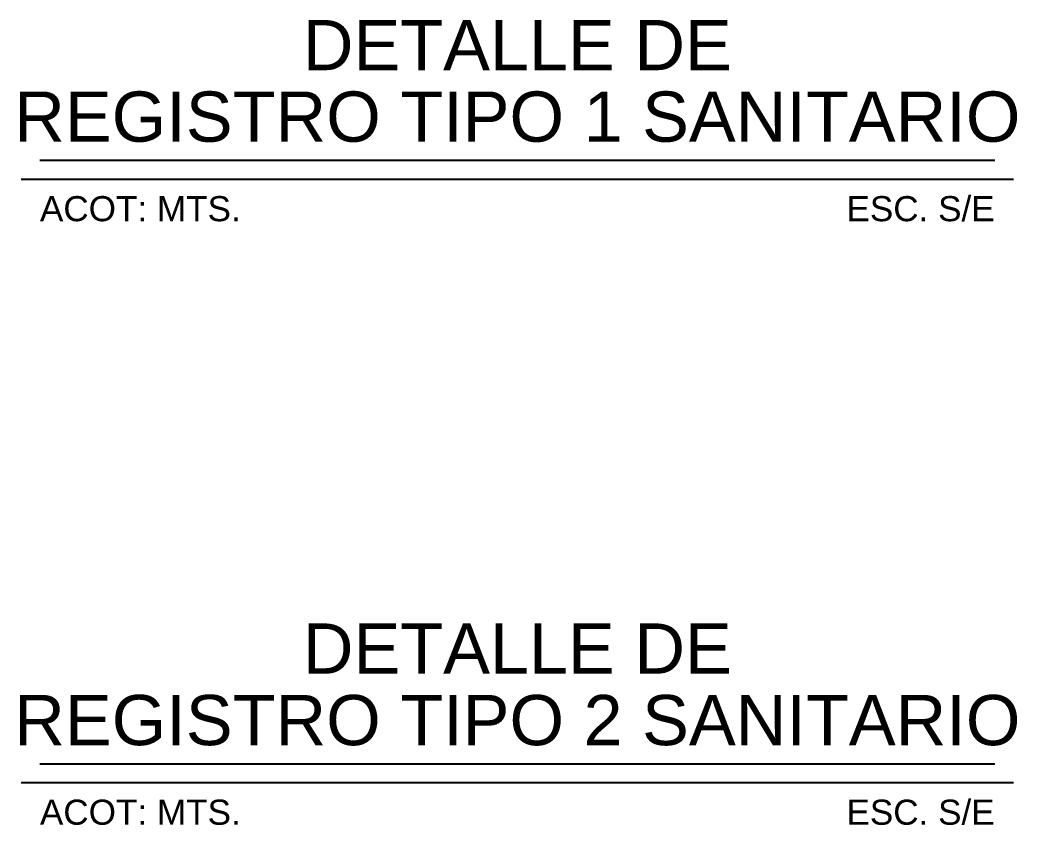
# Model space of a CAD drawing. Header units: millimetres. Extents: x 1309 to 1714, y 898 to 1242.
# Drawn here: x 1565.443 to 1567.109, y 1211.969 to 1213.315 of the extents above; entities that cross this region are included whole.
import ezdxf
from ezdxf.enums import TextEntityAlignment as Align

# ---------------------------------------------------------------- set-up
doc = ezdxf.new("R2010")
doc.units = ezdxf.units.MM
doc.layers.add('Letreros', color=7, linetype='Continuous')
doc.styles.add('arial', font='arial.ttf')

# ---------------------------------------------------------------- blocks, each defined once
blk = doc.blocks.new('REG3D')
at = {"layer": 'Letreros', "color": 5}
for p, q in [((-0.0315, 1.0403), (-1.6265, 1.0403)), ((-0.0315, 0.0315), (-1.6265, 0.0315))]:
    blk.add_line(p, q, dxfattribs=at)
at = {"layer": 'Letreros', "color": 7}
for p, q in [((0, 1.0089), (-1.658, 1.0089)), ((0, 0), (-1.658, 0))]:
    blk.add_line(p, q, dxfattribs=at)
at = {"layer": 'Letreros', "lineweight": -2, "style": 'arial'}
for s, height, p in [('DETALLE DE', 0.08395, (-0.829, 1.1914)), ('REGISTRO TIPO 1 SANITARIO', 0.083949, (-0.829, 1.0718)), ('DETALLE DE', 0.08395, (-0.829, 0.1826)), ('REGISTRO TIPO 2 SANITARIO', 0.083949, (-0.829, 0.063))]:
    blk.add_text(s, height=height, rotation=360, dxfattribs=at).set_placement(p, align=Align.CENTER)
for p in [(-0.0315, 0.9389), (-0.0315, -0.07)]:
    blk.add_text('ESC. S/E', height=0.04197, rotation=360, dxfattribs=at).set_placement(p, align=Align.RIGHT)
for p in [(-1.6265, 0.9389), (-1.6265, -0.07)]:
    blk.add_text('ACOT: MTS.', height=0.04197, rotation=360, dxfattribs=at).set_placement(p)

msp = doc.modelspace()

# ---------------------------------------------------------------- block references
msp.add_blockref('REG3D', (1567.10261, 1212.03947))

doc.saveas('drawing.dxf')
